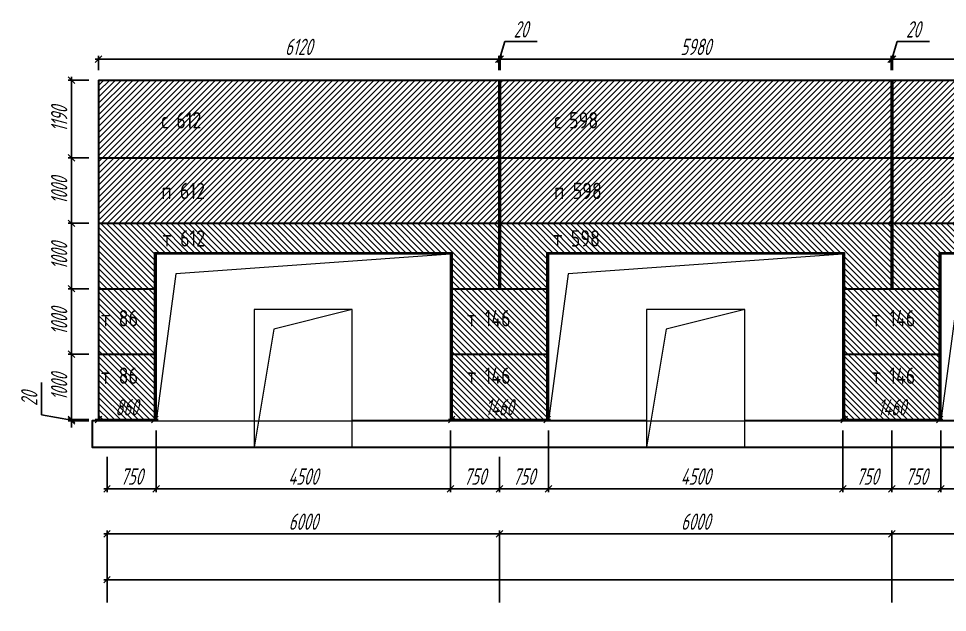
# Model space of a CAD drawing. Header units: millimetres. Extents: x -351329 to 406471, y -253833 to 111767.
# Drawn here: x 11536 to 25738, y -39212 to -30133 of the extents above; entities that cross this region are included whole.
import ezdxf

# ---------------------------------------------------------------- set-up
doc = ezdxf.new("R2010")
doc.units = ezdxf.units.MM
for name, color, linetype, lineweight in [('_Окна_двери', 131, 'Continuous', 15), ('_Оси', 90, 'Continuous', 13), ('_Размеры', 120, 'Continuous', 13), ('_Сендвичи', 230, 'Continuous', 30), ('_Стены', 7, 'Continuous', 30), ('выноска', 7, 'Continuous', 13), ('Нумерация RAL 2003', 2, 'Continuous', 30), ('Нумерация RAL 7024', 91, 'Continuous', 30)]:
    doc.layers.add(name, color=color, linetype=linetype, lineweight=lineweight)
doc.layers.add('RAL 2003', color=7, linetype='Continuous', lineweight=15, true_color=0xfa842b)
doc.layers.add('RAL 7024', color=7, linetype='Continuous', lineweight=15, true_color=0x474a50)
doc.styles.add('Museo sans', font='CS_Gost2304.shx')
doc.styles.add('СПДС_размеры', font='spdswin.shx', dxfattribs={"width": 0.8, "oblique": 15})
doc.dimstyles.new('СПДС', dxfattribs={"dimtxt": 2.5, "dimasz": 1, "dimexe": 0.5, "dimexo": 1.5, "dimtad": 1, "dimdec": 0, "dimtxsty": 'СПДС_размеры', "dimblk": 'OBLIQUE', "dimcen": 2.5, "dimdle": 0.5, "dimadec": 8, "dimazin": 0, "dimtfac": 1, "dimtdec": 0, "dimtix": 1, "dimtmove": 0, "dimatfit": 3, "dimfxl": 1, "dimarcsym": 0})

# ---------------------------------------------------------------- blocks, each defined once
blk = doc.blocks.new('_Oblique')
at = {"layer": 'выноска', "color": 0, "lineweight": -2}
blk.add_line((-0.5, -0.5), (0.5, 0.5), dxfattribs=at)
blk = doc.blocks.new('*D244')
at = {"layer": '_Оси', "color": 0, "lineweight": -2, "transparency": 16777216}
for p, q in [((12839, -38712), (42939, -38712)), ((12889, -39062), (12889, -38662)), ((42889, -39062), (42889, -38662))]:
    blk.add_line(p, q, dxfattribs=at)
at = {"layer": 'Defpoints', "color": 0, "transparency": 16777216}
for p in [(42889, -38712), (12889, -39212), (42889, -39212)]:
    blk.add_point(p, dxfattribs=at)
at = {"layer": '_Оси', "color": 0, "lineweight": -2, "transparency": 16777216, "xscale": 100, "yscale": 100, "zscale": 100, "rotation": 180}
blk.add_blockref('_Oblique', (12889, -38712), dxfattribs=at)
at = {"layer": '_Оси', "color": 0, "lineweight": -2, "transparency": 16777216, "xscale": 100, "yscale": 100, "zscale": 100}
blk.add_blockref('_Oblique', (42889, -38712), dxfattribs=at)
at = {"layer": '_Оси', "color": 0, "lineweight": 25, "transparency": 16777216, "insert": (27889, -38524.5), "char_height": 250, "attachment_point": 5, "style": 'СПДС_размеры'}
blk.add_mtext('30000', dxfattribs=at)
blk = doc.blocks.new('*D245')
at = {"layer": '_Оси', "color": 0, "lineweight": -2, "transparency": 16777216}
for p, q in [((12839, -38012), (18939, -38012)), ((12889, -39062), (12889, -37962)), ((18889, -39062), (18889, -37962))]:
    blk.add_line(p, q, dxfattribs=at)
at = {"layer": 'Defpoints', "color": 0, "transparency": 16777216}
for p in [(18889, -38012), (12889, -39212), (18889, -39212)]:
    blk.add_point(p, dxfattribs=at)
at = {"layer": '_Оси', "color": 0, "lineweight": -2, "transparency": 16777216, "xscale": 100, "yscale": 100, "zscale": 100, "rotation": 180}
blk.add_blockref('_Oblique', (12889, -38012), dxfattribs=at)
at = {"layer": '_Оси', "color": 0, "lineweight": -2, "transparency": 16777216, "xscale": 100, "yscale": 100, "zscale": 100}
blk.add_blockref('_Oblique', (18889, -38012), dxfattribs=at)
at = {"layer": '_Оси', "color": 0, "lineweight": 25, "transparency": 16777216, "insert": (15889, -37824.5), "char_height": 250, "attachment_point": 5, "style": 'СПДС_размеры'}
blk.add_mtext('6000', dxfattribs=at)
blk = doc.blocks.new('*D246')
at = {"layer": '_Оси', "color": 0, "lineweight": -2, "transparency": 16777216}
for p, q in [((18839, -38012), (24939, -38012)), ((18889, -39062), (18889, -37962)), ((24889, -39062), (24889, -37962))]:
    blk.add_line(p, q, dxfattribs=at)
at = {"layer": 'Defpoints', "color": 0, "transparency": 16777216}
for p in [(24889, -38012), (18889, -39212), (24889, -39212)]:
    blk.add_point(p, dxfattribs=at)
at = {"layer": '_Оси', "color": 0, "lineweight": -2, "transparency": 16777216, "xscale": 100, "yscale": 100, "zscale": 100, "rotation": 180}
blk.add_blockref('_Oblique', (18889, -38012), dxfattribs=at)
at = {"layer": '_Оси', "color": 0, "lineweight": -2, "transparency": 16777216, "xscale": 100, "yscale": 100, "zscale": 100}
blk.add_blockref('_Oblique', (24889, -38012), dxfattribs=at)
at = {"layer": '_Оси', "color": 0, "lineweight": 25, "transparency": 16777216, "insert": (21889, -37824.5), "char_height": 250, "attachment_point": 5, "style": 'СПДС_размеры'}
blk.add_mtext('6000', dxfattribs=at)
blk = doc.blocks.new('*D247')
at = {"layer": '_Оси', "color": 0, "lineweight": -2, "transparency": 16777216}
for p, q in [((24839, -38012), (30939, -38012)), ((24889, -39062), (24889, -37962)), ((30889, -39062), (30889, -37962))]:
    blk.add_line(p, q, dxfattribs=at)
at = {"layer": 'Defpoints', "color": 0, "transparency": 16777216}
for p in [(30889, -38012), (24889, -39212), (30889, -39212)]:
    blk.add_point(p, dxfattribs=at)
at = {"layer": '_Оси', "color": 0, "lineweight": -2, "transparency": 16777216, "xscale": 100, "yscale": 100, "zscale": 100, "rotation": 180}
blk.add_blockref('_Oblique', (24889, -38012), dxfattribs=at)
at = {"layer": '_Оси', "color": 0, "lineweight": -2, "transparency": 16777216, "xscale": 100, "yscale": 100, "zscale": 100}
blk.add_blockref('_Oblique', (30889, -38012), dxfattribs=at)
at = {"layer": '_Оси', "color": 0, "lineweight": 25, "transparency": 16777216, "insert": (27889, -37824.5), "char_height": 250, "attachment_point": 5, "style": 'СПДС_размеры'}
blk.add_mtext('6000', dxfattribs=at)
blk = doc.blocks.new('*U250')
at = {"color": 0, "ltscale": 100}
blk.add_lwpolyline([(0, 0), (4500, 0), (4500, 2550), (0, 2550)], close=True, dxfattribs=at)
blk.add_lwpolyline([(4500, 2550), (300, 2250), (0, 0)], dxfattribs=at)
blk = doc.blocks.new('*U251')
at = {"color": 0, "ltscale": 100}
blk.add_lwpolyline([(0, 0), (1500, 0), (1500, 2100), (0, 2100)], close=True, dxfattribs=at)
blk.add_lwpolyline([(1500, 2100), (300, 1800), (0, 0)], dxfattribs=at)
blk = doc.blocks.new('*D257')
at = {"layer": '_Размеры', "color": 0, "lineweight": -2, "ltscale": 100, "transparency": 16777216}
for p, q in [((12609, -31073), (12294, -31073)), ((12344, -31023), (12344, -32313)), ((12609, -32263), (12294, -32263))]:
    blk.add_line(p, q, dxfattribs=at)
at = {"layer": 'Defpoints', "color": 0, "ltscale": 100, "transparency": 16777216}
for p in [(12759, -31073), (12344, -32263), (12759, -32263)]:
    blk.add_point(p, dxfattribs=at)
at = {"layer": '_Размеры', "color": 0, "lineweight": -2, "ltscale": 100, "transparency": 16777216, "xscale": 100, "yscale": 100, "zscale": 100}
for p, rotation in [((12344, -31073), 90), ((12344, -32263), 270)]:
    blk.add_blockref('_Oblique', p, dxfattribs=dict(at, rotation=rotation))
at = {"layer": '_Размеры', "color": 0, "ltscale": 100, "transparency": 16777216, "insert": (12156.5, -31668), "char_height": 250, "attachment_point": 5, "rotation": 90, "style": 'СПДС_размеры'}
blk.add_mtext('1190', dxfattribs=at)
blk = doc.blocks.new('*D258')
at = {"layer": '_Размеры', "color": 0, "lineweight": -2, "ltscale": 100, "transparency": 16777216}
for p, q in [((12344, -32213), (12344, -33313)), ((12609, -32263), (12294, -32263)), ((12609, -33263), (12294, -33263))]:
    blk.add_line(p, q, dxfattribs=at)
at = {"layer": 'Defpoints', "color": 0, "ltscale": 100, "transparency": 16777216}
for p in [(12759, -32263), (12344, -33263), (12759, -33263)]:
    blk.add_point(p, dxfattribs=at)
at = {"layer": '_Размеры', "color": 0, "lineweight": -2, "ltscale": 100, "transparency": 16777216, "xscale": 100, "yscale": 100, "zscale": 100}
for p, rotation in [((12344, -32263), 90), ((12344, -33263), 270)]:
    blk.add_blockref('_Oblique', p, dxfattribs=dict(at, rotation=rotation))
at = {"layer": '_Размеры', "color": 0, "ltscale": 100, "transparency": 16777216, "insert": (12156.5, -32763), "char_height": 250, "attachment_point": 5, "rotation": 90, "style": 'СПДС_размеры'}
blk.add_mtext('1000', dxfattribs=at)
blk = doc.blocks.new('*D259')
at = {"layer": '_Размеры', "color": 0, "lineweight": -2, "ltscale": 100, "transparency": 16777216}
for p, q in [((12344, -33213), (12344, -34313)), ((12609, -33263), (12294, -33263)), ((12609, -34263), (12294, -34263))]:
    blk.add_line(p, q, dxfattribs=at)
at = {"layer": 'Defpoints', "color": 0, "ltscale": 100, "transparency": 16777216}
for p in [(12759, -33263), (12344, -34263), (12759, -34263)]:
    blk.add_point(p, dxfattribs=at)
at = {"layer": '_Размеры', "color": 0, "lineweight": -2, "ltscale": 100, "transparency": 16777216, "xscale": 100, "yscale": 100, "zscale": 100}
for p, rotation in [((12344, -33263), 90), ((12344, -34263), 270)]:
    blk.add_blockref('_Oblique', p, dxfattribs=dict(at, rotation=rotation))
at = {"layer": '_Размеры', "color": 0, "ltscale": 100, "transparency": 16777216, "insert": (12156.5, -33763), "char_height": 250, "attachment_point": 5, "rotation": 90, "style": 'СПДС_размеры'}
blk.add_mtext('1000', dxfattribs=at)
blk = doc.blocks.new('*D260')
at = {"layer": '_Размеры', "color": 0, "lineweight": -2, "ltscale": 100, "transparency": 16777216}
for p, q in [((12344, -34213), (12344, -35313)), ((12609, -34263), (12294, -34263)), ((12609, -35263), (12294, -35263))]:
    blk.add_line(p, q, dxfattribs=at)
at = {"layer": 'Defpoints', "color": 0, "ltscale": 100, "transparency": 16777216}
for p in [(12759, -34263), (12344, -35263), (12759, -35263)]:
    blk.add_point(p, dxfattribs=at)
at = {"layer": '_Размеры', "color": 0, "lineweight": -2, "ltscale": 100, "transparency": 16777216, "xscale": 100, "yscale": 100, "zscale": 100}
for p, rotation in [((12344, -34263), 90), ((12344, -35263), 270)]:
    blk.add_blockref('_Oblique', p, dxfattribs=dict(at, rotation=rotation))
at = {"layer": '_Размеры', "color": 0, "ltscale": 100, "transparency": 16777216, "insert": (12156.5, -34763), "char_height": 250, "attachment_point": 5, "rotation": 90, "style": 'СПДС_размеры'}
blk.add_mtext('1000', dxfattribs=at)
blk = doc.blocks.new('*D261')
at = {"layer": '_Размеры', "color": 0, "lineweight": -2, "ltscale": 100, "transparency": 16777216}
for p, q in [((12344, -35213), (12344, -36313)), ((12609, -35263), (12294, -35263)), ((12609, -36263), (12294, -36263))]:
    blk.add_line(p, q, dxfattribs=at)
at = {"layer": 'Defpoints', "color": 0, "ltscale": 100, "transparency": 16777216}
for p in [(12759, -35263), (12344, -36263), (12759, -36263)]:
    blk.add_point(p, dxfattribs=at)
at = {"layer": '_Размеры', "color": 0, "lineweight": -2, "ltscale": 100, "transparency": 16777216, "xscale": 100, "yscale": 100, "zscale": 100}
for p, rotation in [((12344, -35263), 90), ((12344, -36263), 270)]:
    blk.add_blockref('_Oblique', p, dxfattribs=dict(at, rotation=rotation))
at = {"layer": '_Размеры', "color": 0, "ltscale": 100, "transparency": 16777216, "insert": (12156.5, -35763), "char_height": 250, "attachment_point": 5, "rotation": 90, "style": 'СПДС_размеры'}
blk.add_mtext('1000', dxfattribs=at)
blk = doc.blocks.new('*D263')
at = {"layer": '_Размеры', "color": 0, "lineweight": -2, "ltscale": 100, "transparency": 16777216}
for p, q in [((11888, -36192), (11888, -35699)), ((12344, -36273), (11888, -36192)), ((12344, -36263), (12344, -36163)), ((12609, -36263), (12294, -36263)), ((12609, -36283), (12294, -36283)), ((12344, -36263), (12344, -36283)), ((12344, -36263), (12344, -36283)), ((12344, -36283), (12344, -36383))]:
    blk.add_line(p, q, dxfattribs=at)
at = {"layer": 'Defpoints', "color": 0, "ltscale": 100, "transparency": 16777216}
for p in [(12344, -36283), (12759, -36263), (12759, -36283)]:
    blk.add_point(p, dxfattribs=at)
at = {"layer": '_Размеры', "color": 0, "lineweight": -2, "ltscale": 100, "transparency": 16777216, "xscale": 100, "yscale": 100, "zscale": 100}
for p, rotation in [((12344, -36263), 270), ((12344, -36283), 90)]:
    blk.add_blockref('_Oblique', p, dxfattribs=dict(at, rotation=rotation))
at = {"layer": '_Размеры', "color": 0, "ltscale": 100, "transparency": 16777216, "insert": (11700, -35946), "char_height": 250, "attachment_point": 5, "rotation": 90, "style": 'СПДС_размеры'}
blk.add_mtext('20', dxfattribs=at)
blk = doc.blocks.new('*D264')
at = {"layer": '_Размеры', "color": 0, "lineweight": -2, "ltscale": 100, "transparency": 16777216}
for p, q in [((12709, -30753), (18929, -30753)), ((12759, -30923), (12759, -30703)), ((18879, -30923), (18879, -30703))]:
    blk.add_line(p, q, dxfattribs=at)
at = {"layer": 'Defpoints', "color": 0, "ltscale": 100, "transparency": 16777216}
for p in [(18879, -30753), (12759, -31073), (18879, -31073)]:
    blk.add_point(p, dxfattribs=at)
at = {"layer": '_Размеры', "color": 0, "lineweight": -2, "ltscale": 100, "transparency": 16777216, "xscale": 100, "yscale": 100, "zscale": 100, "rotation": 180}
blk.add_blockref('_Oblique', (12759, -30753), dxfattribs=at)
at = {"layer": '_Размеры', "color": 0, "lineweight": -2, "ltscale": 100, "transparency": 16777216, "xscale": 100, "yscale": 100, "zscale": 100}
blk.add_blockref('_Oblique', (18879, -30753), dxfattribs=at)
at = {"layer": '_Размеры', "color": 0, "ltscale": 100, "transparency": 16777216, "insert": (15819, -30565.5), "char_height": 250, "attachment_point": 5, "style": 'СПДС_размеры'}
blk.add_mtext('6120', dxfattribs=at)
blk = doc.blocks.new('*D265')
at = {"layer": '_Размеры', "color": 0, "lineweight": -2, "ltscale": 100, "transparency": 16777216}
for p, q in [((18889, -30753), (18970, -30484)), ((18970, -30484), (19463, -30484)), ((18879, -30753), (18779, -30753)), ((18879, -30923), (18879, -30703)), ((18879, -30753), (18899, -30753)), ((18879, -30753), (18899, -30753)), ((18899, -30923), (18899, -30703)), ((18899, -30753), (18999, -30753))]:
    blk.add_line(p, q, dxfattribs=at)
at = {"layer": 'Defpoints', "color": 0, "ltscale": 100, "transparency": 16777216}
for p in [(18899, -30753), (18879, -31073), (18899, -31073)]:
    blk.add_point(p, dxfattribs=at)
at = {"layer": '_Размеры', "color": 0, "lineweight": -2, "ltscale": 100, "transparency": 16777216, "xscale": 100, "yscale": 100, "zscale": 100}
blk.add_blockref('_Oblique', (18879, -30753), dxfattribs=at)
at = {"layer": '_Размеры', "color": 0, "lineweight": -2, "ltscale": 100, "transparency": 16777216, "xscale": 100, "yscale": 100, "zscale": 100, "rotation": 180}
blk.add_blockref('_Oblique', (18899, -30753), dxfattribs=at)
at = {"layer": '_Размеры', "color": 0, "ltscale": 100, "transparency": 16777216, "insert": (19216, -30297), "char_height": 250, "attachment_point": 5, "style": 'СПДС_размеры'}
blk.add_mtext('20', dxfattribs=at)
blk = doc.blocks.new('*D266')
at = {"layer": '_Размеры', "color": 0, "lineweight": -2, "ltscale": 100, "transparency": 16777216}
for p, q in [((18849, -30753), (24929, -30753)), ((18899, -30923), (18899, -30703)), ((24879, -30923), (24879, -30703))]:
    blk.add_line(p, q, dxfattribs=at)
at = {"layer": 'Defpoints', "color": 0, "ltscale": 100, "transparency": 16777216}
for p in [(24879, -30753), (18899, -31073), (24879, -31073)]:
    blk.add_point(p, dxfattribs=at)
at = {"layer": '_Размеры', "color": 0, "lineweight": -2, "ltscale": 100, "transparency": 16777216, "xscale": 100, "yscale": 100, "zscale": 100, "rotation": 180}
blk.add_blockref('_Oblique', (18899, -30753), dxfattribs=at)
at = {"layer": '_Размеры', "color": 0, "lineweight": -2, "ltscale": 100, "transparency": 16777216, "xscale": 100, "yscale": 100, "zscale": 100}
blk.add_blockref('_Oblique', (24879, -30753), dxfattribs=at)
at = {"layer": '_Размеры', "color": 0, "ltscale": 100, "transparency": 16777216, "insert": (21889, -30565.5), "char_height": 250, "attachment_point": 5, "style": 'СПДС_размеры'}
blk.add_mtext('5980', dxfattribs=at)
blk = doc.blocks.new('*D267')
at = {"layer": '_Размеры', "color": 0, "lineweight": -2, "ltscale": 100, "transparency": 16777216}
for p, q in [((24889, -30753), (24970, -30484)), ((24970, -30484), (25463, -30484)), ((24879, -30753), (24779, -30753)), ((24879, -30923), (24879, -30703)), ((24879, -30753), (24899, -30753)), ((24879, -30753), (24899, -30753)), ((24899, -30923), (24899, -30703)), ((24899, -30753), (24999, -30753))]:
    blk.add_line(p, q, dxfattribs=at)
at = {"layer": 'Defpoints', "color": 0, "ltscale": 100, "transparency": 16777216}
for p in [(24899, -30753), (24879, -31073), (24899, -31073)]:
    blk.add_point(p, dxfattribs=at)
at = {"layer": '_Размеры', "color": 0, "lineweight": -2, "ltscale": 100, "transparency": 16777216, "xscale": 100, "yscale": 100, "zscale": 100}
blk.add_blockref('_Oblique', (24879, -30753), dxfattribs=at)
at = {"layer": '_Размеры', "color": 0, "lineweight": -2, "ltscale": 100, "transparency": 16777216, "xscale": 100, "yscale": 100, "zscale": 100, "rotation": 180}
blk.add_blockref('_Oblique', (24899, -30753), dxfattribs=at)
at = {"layer": '_Размеры', "color": 0, "ltscale": 100, "transparency": 16777216, "insert": (25216, -30297), "char_height": 250, "attachment_point": 5, "style": 'СПДС_размеры'}
blk.add_mtext('20', dxfattribs=at)
blk = doc.blocks.new('*D268')
at = {"layer": '_Размеры', "color": 0, "lineweight": -2, "ltscale": 100, "transparency": 16777216}
for p, q in [((24849, -30753), (30929, -30753)), ((24899, -30923), (24899, -30703)), ((30879, -30923), (30879, -30703))]:
    blk.add_line(p, q, dxfattribs=at)
at = {"layer": 'Defpoints', "color": 0, "ltscale": 100, "transparency": 16777216}
for p in [(30879, -30753), (24899, -31073), (30879, -31073)]:
    blk.add_point(p, dxfattribs=at)
at = {"layer": '_Размеры', "color": 0, "lineweight": -2, "ltscale": 100, "transparency": 16777216, "xscale": 100, "yscale": 100, "zscale": 100, "rotation": 180}
blk.add_blockref('_Oblique', (24899, -30753), dxfattribs=at)
at = {"layer": '_Размеры', "color": 0, "lineweight": -2, "ltscale": 100, "transparency": 16777216, "xscale": 100, "yscale": 100, "zscale": 100}
blk.add_blockref('_Oblique', (30879, -30753), dxfattribs=at)
at = {"layer": '_Размеры', "color": 0, "ltscale": 100, "transparency": 16777216, "insert": (27889, -30565.5), "char_height": 250, "attachment_point": 5, "style": 'СПДС_размеры'}
blk.add_mtext('5980', dxfattribs=at)
blk = doc.blocks.new('*D273')
at = {"layer": '_Размеры', "color": 0, "lineweight": -2, "ltscale": 100, "transparency": 16777216}
for p, q in [((12759, -36113), (12759, -36213)), ((13619, -36113), (13619, -36213)), ((12709, -36263), (13669, -36263))]:
    blk.add_line(p, q, dxfattribs=at)
at = {"layer": 'Defpoints', "color": 0, "ltscale": 100, "transparency": 16777216}
for p in [(12759, -36263), (13619, -36263), (13619, -36263)]:
    blk.add_point(p, dxfattribs=at)
at = {"layer": '_Размеры', "color": 0, "lineweight": -2, "ltscale": 100, "transparency": 16777216, "xscale": 100, "yscale": 100, "zscale": 100, "rotation": 180}
blk.add_blockref('_Oblique', (12759, -36263), dxfattribs=at)
at = {"layer": '_Размеры', "color": 0, "lineweight": -2, "ltscale": 100, "transparency": 16777216, "xscale": 100, "yscale": 100, "zscale": 100}
blk.add_blockref('_Oblique', (13619, -36263), dxfattribs=at)
at = {"layer": '_Размеры', "color": 0, "ltscale": 100, "transparency": 16777216, "insert": (13189, -36075.5), "char_height": 250, "attachment_point": 5, "style": 'СПДС_размеры'}
blk.add_mtext('860', dxfattribs=at)
blk = doc.blocks.new('*D274')
at = {"layer": '_Размеры', "color": 0, "lineweight": -2, "ltscale": 100, "transparency": 16777216}
for p, q in [((18159, -36113), (18159, -36213)), ((19619, -36113), (19619, -36213)), ((18109, -36263), (19669, -36263))]:
    blk.add_line(p, q, dxfattribs=at)
at = {"layer": 'Defpoints', "color": 0, "ltscale": 100, "transparency": 16777216}
for p in [(18159, -36263), (19619, -36263), (19619, -36263)]:
    blk.add_point(p, dxfattribs=at)
at = {"layer": '_Размеры', "color": 0, "lineweight": -2, "ltscale": 100, "transparency": 16777216, "xscale": 100, "yscale": 100, "zscale": 100, "rotation": 180}
blk.add_blockref('_Oblique', (18159, -36263), dxfattribs=at)
at = {"layer": '_Размеры', "color": 0, "lineweight": -2, "ltscale": 100, "transparency": 16777216, "xscale": 100, "yscale": 100, "zscale": 100}
blk.add_blockref('_Oblique', (19619, -36263), dxfattribs=at)
at = {"layer": '_Размеры', "color": 0, "ltscale": 100, "transparency": 16777216, "insert": (18889, -36075.5), "char_height": 250, "attachment_point": 5, "style": 'СПДС_размеры'}
blk.add_mtext('1460', dxfattribs=at)
blk = doc.blocks.new('*D275')
at = {"layer": '_Размеры', "color": 0, "lineweight": -2, "ltscale": 100, "transparency": 16777216}
for p, q in [((24159, -36113), (24159, -36213)), ((25619, -36113), (25619, -36213)), ((24109, -36263), (25669, -36263))]:
    blk.add_line(p, q, dxfattribs=at)
at = {"layer": 'Defpoints', "color": 0, "ltscale": 100, "transparency": 16777216}
for p in [(24159, -36263), (25619, -36263), (25619, -36263)]:
    blk.add_point(p, dxfattribs=at)
at = {"layer": '_Размеры', "color": 0, "lineweight": -2, "ltscale": 100, "transparency": 16777216, "xscale": 100, "yscale": 100, "zscale": 100, "rotation": 180}
blk.add_blockref('_Oblique', (24159, -36263), dxfattribs=at)
at = {"layer": '_Размеры', "color": 0, "lineweight": -2, "ltscale": 100, "transparency": 16777216, "xscale": 100, "yscale": 100, "zscale": 100}
blk.add_blockref('_Oblique', (25619, -36263), dxfattribs=at)
at = {"layer": '_Размеры', "color": 0, "ltscale": 100, "transparency": 16777216, "insert": (24889, -36075.5), "char_height": 250, "attachment_point": 5, "style": 'СПДС_размеры'}
blk.add_mtext('1460', dxfattribs=at)
blk = doc.blocks.new('*D310')
at = {"layer": '_Размеры', "color": 0, "lineweight": -2, "ltscale": 100, "transparency": 16777216}
for p, q in [((13639, -36433), (13639, -37372)), ((12889, -36833), (12889, -37372)), ((12839, -37322), (13689, -37322))]:
    blk.add_line(p, q, dxfattribs=at)
at = {"layer": 'Defpoints', "color": 0, "ltscale": 100, "transparency": 16777216}
for p in [(13639, -36283), (12889, -36683), (13639, -37322)]:
    blk.add_point(p, dxfattribs=at)
at = {"layer": '_Размеры', "color": 0, "lineweight": -2, "ltscale": 100, "transparency": 16777216, "xscale": 100, "yscale": 100, "zscale": 100, "rotation": 180}
blk.add_blockref('_Oblique', (12889, -37322), dxfattribs=at)
at = {"layer": '_Размеры', "color": 0, "lineweight": -2, "ltscale": 100, "transparency": 16777216, "xscale": 100, "yscale": 100, "zscale": 100}
blk.add_blockref('_Oblique', (13639, -37322), dxfattribs=at)
at = {"layer": '_Размеры', "color": 0, "ltscale": 100, "transparency": 16777216, "insert": (13264, -37134.5), "char_height": 250, "attachment_point": 5, "style": 'СПДС_размеры'}
blk.add_mtext('750', dxfattribs=at)
blk = doc.blocks.new('*D311')
at = {"layer": '_Размеры', "color": 0, "lineweight": -2, "ltscale": 100, "transparency": 16777216}
for p, q in [((13639, -36433), (13639, -37372)), ((18139, -36433), (18139, -37372)), ((13589, -37322), (18189, -37322))]:
    blk.add_line(p, q, dxfattribs=at)
at = {"layer": 'Defpoints', "color": 0, "ltscale": 100, "transparency": 16777216}
for p in [(13639, -36283), (18139, -36283), (18139, -37322)]:
    blk.add_point(p, dxfattribs=at)
at = {"layer": '_Размеры', "color": 0, "lineweight": -2, "ltscale": 100, "transparency": 16777216, "xscale": 100, "yscale": 100, "zscale": 100, "rotation": 180}
blk.add_blockref('_Oblique', (13639, -37322), dxfattribs=at)
at = {"layer": '_Размеры', "color": 0, "lineweight": -2, "ltscale": 100, "transparency": 16777216, "xscale": 100, "yscale": 100, "zscale": 100}
blk.add_blockref('_Oblique', (18139, -37322), dxfattribs=at)
at = {"layer": '_Размеры', "color": 0, "ltscale": 100, "transparency": 16777216, "insert": (15889, -37134.5), "char_height": 250, "attachment_point": 5, "style": 'СПДС_размеры'}
blk.add_mtext('4500', dxfattribs=at)
blk = doc.blocks.new('*D312')
at = {"layer": '_Размеры', "color": 0, "lineweight": -2, "ltscale": 100, "transparency": 16777216}
for p, q in [((18139, -36433), (18139, -37372)), ((18889, -36833), (18889, -37372)), ((18089, -37322), (18939, -37322))]:
    blk.add_line(p, q, dxfattribs=at)
at = {"layer": 'Defpoints', "color": 0, "ltscale": 100, "transparency": 16777216}
for p in [(18139, -36283), (18889, -36683), (18889, -37322)]:
    blk.add_point(p, dxfattribs=at)
at = {"layer": '_Размеры', "color": 0, "lineweight": -2, "ltscale": 100, "transparency": 16777216, "xscale": 100, "yscale": 100, "zscale": 100, "rotation": 180}
blk.add_blockref('_Oblique', (18139, -37322), dxfattribs=at)
at = {"layer": '_Размеры', "color": 0, "lineweight": -2, "ltscale": 100, "transparency": 16777216, "xscale": 100, "yscale": 100, "zscale": 100}
blk.add_blockref('_Oblique', (18889, -37322), dxfattribs=at)
at = {"layer": '_Размеры', "color": 0, "ltscale": 100, "transparency": 16777216, "insert": (18514, -37134.5), "char_height": 250, "attachment_point": 5, "style": 'СПДС_размеры'}
blk.add_mtext('750', dxfattribs=at)
blk = doc.blocks.new('*D313')
at = {"layer": '_Размеры', "color": 0, "lineweight": -2, "ltscale": 100, "transparency": 16777216}
for p, q in [((19639, -36433), (19639, -37372)), ((18889, -36833), (18889, -37372)), ((18839, -37322), (19689, -37322))]:
    blk.add_line(p, q, dxfattribs=at)
at = {"layer": 'Defpoints', "color": 0, "ltscale": 100, "transparency": 16777216}
for p in [(19639, -36283), (18889, -36683), (19639, -37322)]:
    blk.add_point(p, dxfattribs=at)
at = {"layer": '_Размеры', "color": 0, "lineweight": -2, "ltscale": 100, "transparency": 16777216, "xscale": 100, "yscale": 100, "zscale": 100, "rotation": 180}
blk.add_blockref('_Oblique', (18889, -37322), dxfattribs=at)
at = {"layer": '_Размеры', "color": 0, "lineweight": -2, "ltscale": 100, "transparency": 16777216, "xscale": 100, "yscale": 100, "zscale": 100}
blk.add_blockref('_Oblique', (19639, -37322), dxfattribs=at)
at = {"layer": '_Размеры', "color": 0, "ltscale": 100, "transparency": 16777216, "insert": (19264, -37134.5), "char_height": 250, "attachment_point": 5, "style": 'СПДС_размеры'}
blk.add_mtext('750', dxfattribs=at)
blk = doc.blocks.new('*D314')
at = {"layer": '_Размеры', "color": 0, "lineweight": -2, "ltscale": 100, "transparency": 16777216}
for p, q in [((19639, -36433), (19639, -37372)), ((24139, -36433), (24139, -37372)), ((19589, -37322), (24189, -37322))]:
    blk.add_line(p, q, dxfattribs=at)
at = {"layer": 'Defpoints', "color": 0, "ltscale": 100, "transparency": 16777216}
for p in [(19639, -36283), (24139, -36283), (24139, -37322)]:
    blk.add_point(p, dxfattribs=at)
at = {"layer": '_Размеры', "color": 0, "lineweight": -2, "ltscale": 100, "transparency": 16777216, "xscale": 100, "yscale": 100, "zscale": 100, "rotation": 180}
blk.add_blockref('_Oblique', (19639, -37322), dxfattribs=at)
at = {"layer": '_Размеры', "color": 0, "lineweight": -2, "ltscale": 100, "transparency": 16777216, "xscale": 100, "yscale": 100, "zscale": 100}
blk.add_blockref('_Oblique', (24139, -37322), dxfattribs=at)
at = {"layer": '_Размеры', "color": 0, "ltscale": 100, "transparency": 16777216, "insert": (21889, -37134.5), "char_height": 250, "attachment_point": 5, "style": 'СПДС_размеры'}
blk.add_mtext('4500', dxfattribs=at)
blk = doc.blocks.new('*D315')
at = {"layer": '_Размеры', "color": 0, "lineweight": -2, "ltscale": 100, "transparency": 16777216}
for p, q in [((24139, -36433), (24139, -37372)), ((24889, -36433), (24889, -37372)), ((24089, -37322), (24939, -37322))]:
    blk.add_line(p, q, dxfattribs=at)
at = {"layer": 'Defpoints', "color": 0, "ltscale": 100, "transparency": 16777216}
for p in [(24139, -36283), (24889, -36283), (24889, -37322)]:
    blk.add_point(p, dxfattribs=at)
at = {"layer": '_Размеры', "color": 0, "lineweight": -2, "ltscale": 100, "transparency": 16777216, "xscale": 100, "yscale": 100, "zscale": 100, "rotation": 180}
blk.add_blockref('_Oblique', (24139, -37322), dxfattribs=at)
at = {"layer": '_Размеры', "color": 0, "lineweight": -2, "ltscale": 100, "transparency": 16777216, "xscale": 100, "yscale": 100, "zscale": 100}
blk.add_blockref('_Oblique', (24889, -37322), dxfattribs=at)
at = {"layer": '_Размеры', "color": 0, "ltscale": 100, "transparency": 16777216, "insert": (24514, -37134.5), "char_height": 250, "attachment_point": 5, "style": 'СПДС_размеры'}
blk.add_mtext('750', dxfattribs=at)
blk = doc.blocks.new('*D316')
at = {"layer": '_Размеры', "color": 0, "lineweight": -2, "ltscale": 100, "transparency": 16777216}
for p, q in [((24889, -36433), (24889, -37372)), ((25639, -36433), (25639, -37372)), ((24839, -37322), (25689, -37322))]:
    blk.add_line(p, q, dxfattribs=at)
at = {"layer": 'Defpoints', "color": 0, "ltscale": 100, "transparency": 16777216}
for p in [(24889, -36283), (25639, -36283), (25639, -37322)]:
    blk.add_point(p, dxfattribs=at)
at = {"layer": '_Размеры', "color": 0, "lineweight": -2, "ltscale": 100, "transparency": 16777216, "xscale": 100, "yscale": 100, "zscale": 100, "rotation": 180}
blk.add_blockref('_Oblique', (24889, -37322), dxfattribs=at)
at = {"layer": '_Размеры', "color": 0, "lineweight": -2, "ltscale": 100, "transparency": 16777216, "xscale": 100, "yscale": 100, "zscale": 100}
blk.add_blockref('_Oblique', (25639, -37322), dxfattribs=at)
at = {"layer": '_Размеры', "color": 0, "ltscale": 100, "transparency": 16777216, "insert": (25264, -37134.5), "char_height": 250, "attachment_point": 5, "style": 'СПДС_размеры'}
blk.add_mtext('750', dxfattribs=at)
blk = doc.blocks.new('*D317')
at = {"layer": '_Размеры', "color": 0, "lineweight": -2, "ltscale": 100, "transparency": 16777216}
for p, q in [((25639, -36433), (25639, -37372)), ((30139, -36433), (30139, -37372)), ((25589, -37322), (30189, -37322))]:
    blk.add_line(p, q, dxfattribs=at)
at = {"layer": 'Defpoints', "color": 0, "ltscale": 100, "transparency": 16777216}
for p in [(25639, -36283), (30139, -36283), (30139, -37322)]:
    blk.add_point(p, dxfattribs=at)
at = {"layer": '_Размеры', "color": 0, "lineweight": -2, "ltscale": 100, "transparency": 16777216, "xscale": 100, "yscale": 100, "zscale": 100, "rotation": 180}
blk.add_blockref('_Oblique', (25639, -37322), dxfattribs=at)
at = {"layer": '_Размеры', "color": 0, "lineweight": -2, "ltscale": 100, "transparency": 16777216, "xscale": 100, "yscale": 100, "zscale": 100}
blk.add_blockref('_Oblique', (30139, -37322), dxfattribs=at)
at = {"layer": '_Размеры', "color": 0, "ltscale": 100, "transparency": 16777216, "insert": (27889, -37134.5), "char_height": 250, "attachment_point": 5, "style": 'СПДС_размеры'}
blk.add_mtext('4500', dxfattribs=at)

msp = doc.modelspace()

# ---------------------------------------------------------------- hatches: boundary and pattern name
at = {"layer": 'RAL 2003', "ltscale": 100}
h = msp.add_hatch(dxfattribs=at)
h.set_pattern_fill('ANSI31', color=256, scale=20, angle=270)
h.paths.add_polyline_path([(25639, -33733), (30139, -33733), (30139, -36263), (31639, -36263), (31639, -34583), (31639, -33733), (36139, -33733), (36139, -36263), (37639, -36263), (37639, -33733), (42139, -33733), (42139, -36263), (43019, -36263), (43019, -33263), (12759, -33263), (12759, -36263), (13639, -36263), (13639, -33733), (18139, -33733), (18139, -36263), (19639, -36263), (19639, -33733), (24139, -33733), (24139, -36263), (25639, -36263)])
h.paths.add_polyline_path([(12824.4, -36260.9), (13463.7, -36260.9), (13563.1, -35890.1), (12923.8, -35890.1)], flags=24)
h.paths.add_polyline_path([(18430.8, -36260.9), (19222.5, -36260.9), (19321.8, -35890.1), (18530.2, -35890.1)], flags=24)
h.paths.add_polyline_path([(24430.8, -36260.9), (25222.5, -36260.9), (25321.8, -35890.1), (24530.2, -35890.1)], flags=24)
h.paths.add_polyline_path([(30430.8, -36260.9), (31222.5, -36260.9), (31321.8, -35890.1), (30530.2, -35890.1)], flags=24)
h.paths.add_polyline_path([(36430.8, -36260.9), (37222.5, -36260.9), (37321.8, -35890.1), (36530.2, -35890.1)], flags=24)
h.paths.add_polyline_path([(42224.4, -36260.9), (42863.7, -36260.9), (42963.1, -35890.1), (42323.8, -35890.1)], flags=24)
h.paths.add_polyline_path([(36568.4, -35784.1), (37497.2, -35784.1), (37497.2, -35387.4), (36568.4, -35387.4)], flags=24)
h.paths.add_polyline_path([(36568.4, -34905.1), (37497.2, -34905.1), (37497.2, -34508.4), (36568.4, -34508.4)], flags=24)
h.paths.add_polyline_path([(30590.4, -35784.1), (31519.2, -35784.1), (31519.2, -35387.4), (30590.4, -35387.4)], flags=24)
h.paths.add_polyline_path([(30590.4, -34905.1), (31519.2, -34905.1), (31519.2, -34508.4), (30590.4, -34508.4)], flags=24)
h.paths.add_polyline_path([(24552.4, -35784.1), (25481.2, -35784.1), (25481.2, -35387.4), (24552.4, -35387.4)], flags=24)
h.paths.add_polyline_path([(24552.4, -34905.1), (25481.2, -34905.1), (25481.2, -34508.4), (24552.4, -34508.4)], flags=24)
h.paths.add_polyline_path([(18364.4, -35784.1), (19293.2, -35784.1), (19293.2, -35387.4), (18364.4, -35387.4)], flags=24)
h.paths.add_polyline_path([(18364.4, -34905.1), (19293.2, -34905.1), (19293.2, -34508.4), (18364.4, -34508.4)], flags=24)
h.paths.add_polyline_path([(42135.4, -35784.1), (42914.2, -35784.1), (42914.2, -35387.4), (42135.4, -35387.4)], flags=25)
h.paths.add_polyline_path([(42135.4, -34905.1), (42914.2, -34905.1), (42914.2, -34508.4), (42135.4, -34508.4)], flags=25)
h.paths.add_polyline_path([(12768.4, -35784.1), (13547.2, -35784.1), (13547.2, -35387.4), (12768.4, -35387.4)], flags=24)
h.paths.add_polyline_path([(12768.4, -34905.1), (13547.2, -34905.1), (13547.2, -34508.4), (12768.4, -34508.4)], flags=24)
h.paths.add_polyline_path([(31951.4, -33698.6), (32908.6, -33698.6), (32908.6, -33301.9), (31951.4, -33301.9)], flags=24)
h.paths.add_polyline_path([(25753.4, -33698.6), (26710.6, -33698.6), (26710.6, -33301.9), (25753.4, -33301.9)], flags=24)
h.paths.add_polyline_path([(19681.4, -33698.6), (20638.6, -33698.6), (20638.6, -33301.9), (19681.4, -33301.9)], flags=24)
h.paths.add_polyline_path([(37670.2, -33685.3), (38591.2, -33685.3), (38591.2, -33281.3), (37670.2, -33281.3)], flags=24)
h.paths.add_polyline_path([(13706.2, -33685.3), (14627.2, -33685.3), (14627.2, -33281.3), (13706.2, -33281.3)], flags=24)
at = {"layer": 'RAL 7024', "ltscale": 100}
h = msp.add_hatch(dxfattribs=at)
h.set_pattern_fill('ANSI31', color=256, scale=20)
h.paths.add_polyline_path([(43019, -31073), (12759, -31073), (12759, -33263), (43019, -33263)])
h.paths.add_polyline_path([(31958.6, -31893.6), (32848.6, -31893.6), (32848.6, -31496.9), (31958.6, -31496.9)], flags=24)
h.paths.add_polyline_path([(25745.6, -31893.6), (26635.6, -31893.6), (26635.6, -31496.9), (25745.6, -31496.9)], flags=24)
h.paths.add_polyline_path([(19687.6, -31893.6), (20577.6, -31893.6), (20577.6, -31496.9), (19687.6, -31496.9)], flags=24)
h.paths.add_polyline_path([(37690.5, -31890), (38548.1, -31890), (38548.1, -31474.4), (37690.5, -31474.4)], flags=24)
h.paths.add_polyline_path([(13679.5, -31890), (14537.1, -31890), (14537.1, -31474.4), (13679.5, -31474.4)], flags=24)
h.paths.add_polyline_path([(31966.4, -32973.6), (32873.6, -32973.6), (32873.6, -32576.9), (31966.4, -32576.9)], flags=24)
h.paths.add_polyline_path([(25753.4, -32973.6), (26660.6, -32973.6), (26660.6, -32576.9), (25753.4, -32576.9)], flags=24)
h.paths.add_polyline_path([(19695.4, -32973.6), (20602.6, -32973.6), (20602.6, -32576.9), (19695.4, -32576.9)], flags=24)
h.paths.add_polyline_path([(37700.2, -32960.3), (38571.2, -32960.3), (38571.2, -32556.3), (37700.2, -32556.3)], flags=24)
h.paths.add_polyline_path([(13689.2, -32960.3), (14560.2, -32960.3), (14560.2, -32556.3), (13689.2, -32556.3)], flags=24)

# ---------------------------------------------------------------- linework, layer by layer
at = {"layer": '_Сендвичи', "ltscale": 100}
for p, q in [((12759, -31073), (12759, -36263)), ((12759, -31073), (43019, -31073)), ((18879, -31073), (18879, -34263)), ((18899, -31073), (18899, -34263)), ((24879, -31073), (24879, -34263)), ((24899, -31073), (24899, -34263)), ((12759, -32263), (43019, -32263)), ((12759, -33263), (43019, -33263)), ((12759, -34263), (13639, -34263)), ((18139, -34263), (19639, -34263)), ((24139, -34263), (25639, -34263)), ((12759, -35263), (13639, -35263)), ((18139, -35263), (19639, -35263)), ((24139, -35263), (25639, -35263)), ((12759, -36263), (13639, -36263)), ((18139, -36263), (19639, -36263)), ((24139, -36263), (25639, -36263))]:
    msp.add_line(p, q, dxfattribs=at)
for points in [[(13619, -36283), (13619, -33713), (18159, -33713), (18159, -36283)], [(19619, -36283), (19619, -33713), (24159, -33713), (24159, -36283)], [(25619, -36283), (25619, -33713), (30159, -33713), (30159, -36283)]]:
    msp.add_lwpolyline(points, dxfattribs=at)
at = {"layer": '_Стены', "ltscale": 100}
for points in [[(13639, -36283), (12659, -36283), (12659, -36683), (43119, -36683), (43119, -36283), (33139, -36283)], [(21139, -36283), (16639, -36283)], [(27139, -36283), (22639, -36283)]]:
    msp.add_lwpolyline(points, dxfattribs=at)

# ---------------------------------------------------------------- block references
at = {"layer": '_Окна_двери', "ltscale": 100}
for name, p in [('*U250', (13639, -36283)), ('*U250', (19639, -36283)), ('*U250', (25639, -36283)), ('*U251', (15139, -36683)), ('*U251', (21139, -36683))]:
    msp.add_blockref(name, p, dxfattribs=at)

# ---------------------------------------------------------------- texts
at = {"layer": 'Нумерация RAL 2003', "linetype": 'Continuous', "ltscale": 100, "style": 'Museo sans'}
for s, p in [('т 612', (13736, -33618)), ('т 598', (19710, -33618)), ('т 86', (12797, -34839)), ('т 146', (18393, -34839)), ('т 146', (24581, -34839)), ('т 86', (12797, -35718)), ('т 146', (18393, -35718)), ('т 146', (24581, -35718))]:
    msp.add_text(s, height=250, dxfattribs=at).set_placement(p)
at = {"layer": 'Нумерация RAL 7024', "linetype": 'Continuous', "ltscale": 100, "style": 'Museo sans'}
for s, p in [('с 612', (13719, -31813)), ('с 598', (19724, -31813)), ('п 612', (13719, -32893)), ('п 598', (19724, -32893))]:
    msp.add_text(s, height=250, dxfattribs=at).set_placement(p)

# ---------------------------------------------------------------- dimensions: what is measured, and where the dimension line sits
at = {"layer": '_Оси', "lineweight": 25}
for base, p1, p2, picture, middle in [((18889, -38012), (12889, -39212), (18889, -39212), '*D245', (15889, -37824.5)), ((24889, -38012), (18889, -39212), (24889, -39212), '*D246', (21889, -37824.5)), ((30889, -38012), (24889, -39212), (30889, -39212), '*D247', (27889, -37824.5)), ((42889, -38712), (12889, -39212), (42889, -39212), '*D244', (27889, -38524.5))]:
    dim = msp.add_linear_dim(base=base, p1=p1, p2=p2, dimstyle='СПДС', override={"dimscale": 100}, dxfattribs=at)
    dim.commit()
    dim.dimension.update_dxf_attribs({"geometry": picture, "text_midpoint": middle})
at = {"layer": '_Размеры', "ltscale": 100}
for base, p1, p2, picture, middle in [((18899, -30753), (18879, -31073), (18899, -31073), '*D265', (19032.1, -30296.8)), ((24899, -30753), (24879, -31073), (24899, -31073), '*D267', (25032.1, -30296.8)), ((18879, -30753), (12759, -31073), (18879, -31073), '*D264', (15819, -30565.5)), ((24879, -30753), (18899, -31073), (24879, -31073), '*D266', (21889, -30565.5)), ((30879, -30753), (24899, -31073), (30879, -31073), '*D268', (27889, -30565.5)), ((13619, -36263), (12759, -36263), (13619, -36263), '*D273', (13189, -36075.5)), ((19619, -36263), (18159, -36263), (19619, -36263), '*D274', (18889, -36075.5)), ((25619, -36263), (24159, -36263), (25619, -36263), '*D275', (24889, -36075.5)), ((13639, -37322), (12889, -36683), (13639, -36283), '*D310', (13264, -37134.5)), ((18139, -37322), (13639, -36283), (18139, -36283), '*D311', (15889, -37134.5)), ((18889, -37322), (18139, -36283), (18889, -36683), '*D312', (18514, -37134.5)), ((19639, -37322), (18889, -36683), (19639, -36283), '*D313', (19264, -37134.5)), ((24139, -37322), (19639, -36283), (24139, -36283), '*D314', (21889, -37134.5)), ((24889, -37322), (24139, -36283), (24889, -36283), '*D315', (24514, -37134.5)), ((25639, -37322), (24889, -36283), (25639, -36283), '*D316', (25264, -37134.5)), ((30139, -37322), (25639, -36283), (30139, -36283), '*D317', (27889, -37134.5))]:
    dim = msp.add_linear_dim(base=base, p1=p1, p2=p2, dimstyle='СПДС', override={"dimscale": 100, "dimadec": 0, "dimtix": 0, "dimtmove": 1}, dxfattribs=at)
    dim.commit()
    dim.dimension.update_dxf_attribs({"geometry": picture, "text_midpoint": middle})
for base, p1, p2, override, picture, middle in [((12344, -32263), (12759, -31073), (12759, -32263), {"dimscale": 100, "dimadec": 0}, '*D257', (12156.5, -31668)), ((12344, -33263), (12759, -32263), (12759, -33263), {"dimscale": 100, "dimadec": 0, "dimtmove": 1}, '*D258', (12156.5, -32763)), ((12344, -34263), (12759, -33263), (12759, -34263), {"dimscale": 100, "dimadec": 0, "dimtmove": 1}, '*D259', (12156.5, -33763)), ((12344, -35263), (12759, -34263), (12759, -35263), {"dimscale": 100, "dimadec": 0, "dimtmove": 1}, '*D260', (12156.5, -34763)), ((12344, -36263), (12759, -35263), (12759, -36263), {"dimscale": 100, "dimadec": 0, "dimtmove": 1}, '*D261', (12156.5, -35763))]:
    dim = msp.add_linear_dim(base=base, p1=p1, p2=p2, angle=90, dimstyle='СПДС', override=override, dxfattribs=at)
    dim.commit()
    dim.dimension.update_dxf_attribs({"geometry": picture, "text_midpoint": middle})
dim = msp.add_linear_dim(base=(12344, -36283), p1=(12759, -36263), p2=(12759, -36283), angle=90, dimstyle='СПДС', override={"dimscale": 100, "dimadec": 0, "dimtix": 0, "dimtmove": 1}, dxfattribs=at)
dim.commit()
dim.dimension.update_dxf_attribs({"geometry": '*D263', "text_midpoint": (11887.8, -36129.9), "dimtype": 160})

doc.saveas('drawing.dxf')
